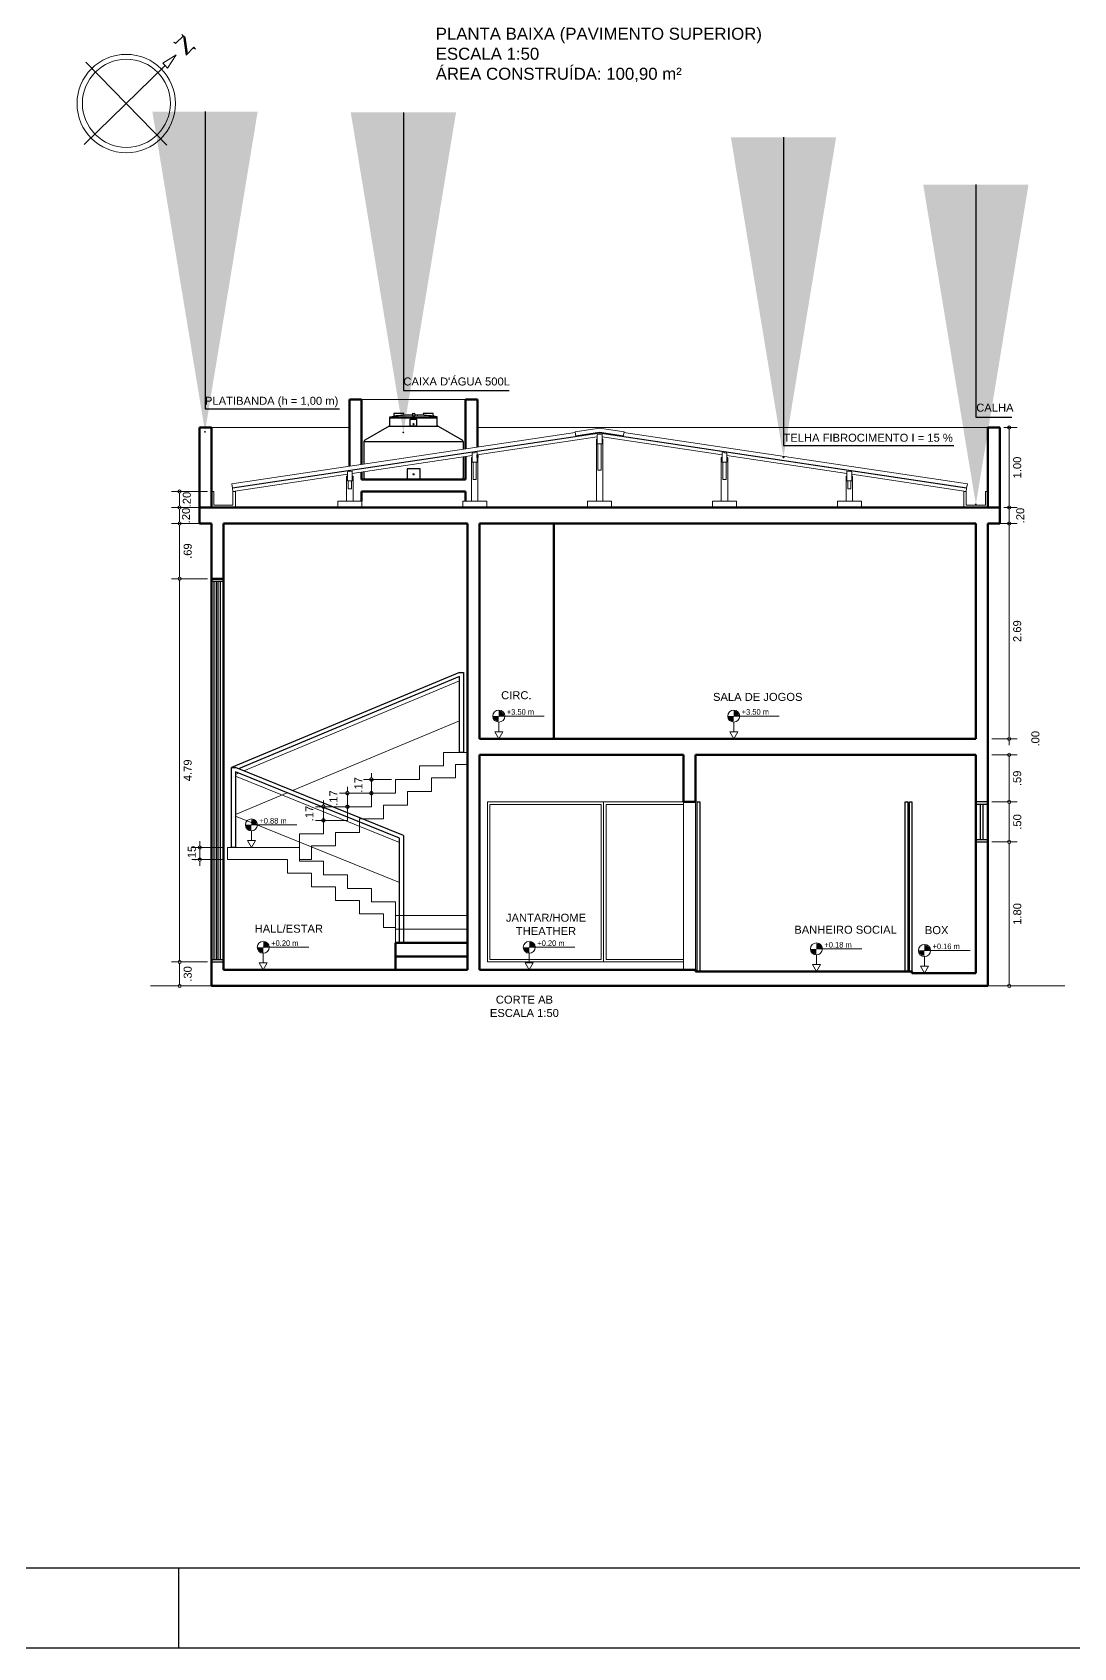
# Model space of a CAD drawing. Header units: millimetres. Extents: x 13 to 97.1, y 11.9 to 71.3.
# Drawn here: x 32.14 to 45.15, y 11.86 to 32.06 of the extents above; entities that cross this region are included whole.
import ezdxf
from ezdxf import colors
from ezdxf.entities.mleader import LeaderData, LeaderLine
from ezdxf.math import Vec2, Vec3

# ---------------------------------------------------------------- set-up
doc = ezdxf.new("R2010")
doc.units = ezdxf.units.MM
doc.linetypes.add('TRACEJADA', pattern=[19.05, 12.7, -6.35])
for name, color, linetype, lineweight in [('COTAS', 7, 'Continuous', 13), ('GUARDA-CORPO', 30, 'Continuous', 25), ('JANELA', 2, 'Continuous', 25), ('PAREDE CORTADA', 6, 'Continuous', 60), ('PORTAS', 1, 'Continuous', 25), ('PROJEÇÃO', 7, 'TRACEJADA', 15), ('TELHAS', 5, 'Continuous', 20), ('TEXTO AMBIENTE', 7, 'Continuous', 30), ('TEXTO TÍTULO', 7, 'Continuous', 40), ('TRAÇO FINO', 7, 'Continuous', 13)]:
    doc.layers.add(name, color=color, linetype=linetype, lineweight=lineweight)
doc.layers.add('MOBILIAS', color=7, linetype='Continuous')
doc.styles.get("Standard").update_dxf_attribs({"font": 'arial.ttf'})
doc.styles.add('STYLUS', font='stylu.ttf')
doc.dimstyles.new('Cota Projetos Arquitetônicos', dxfattribs={"dimtxt": 0.1, "dimasz": 0.04, "dimexe": 0.1, "dimexo": 0.05, "dimgap": 0.05, "dimtad": 4, "dimzin": 4, "dimdsep": 46, "dimtxsty": 'Standard', "dimblk": 'DOTBLANK', "dimcen": 0.09, "dimclrd": 7, "dimclre": 7, "dimclrt": 7, "dimadec": 0, "dimazin": 0, "dimtfac": 1, "dimtmove": 2, "dimatfit": 3, "dimfxl": 1, "dimtolj": 1, "dimtzin": 0, "dimlwd": 13, "dimlwe": 13, "dimarcsym": 0})

# ---------------------------------------------------------------- blocks, each defined once
blk = doc.blocks.new('_DotBlank')
at = {"color": 0, "linetype": 'ByBlock', "lineweight": -2}
blk.add_line((-0.5, 0), (-1, 0), dxfattribs=at)
blk.add_circle((0, 0), 0.5, dxfattribs=at)
blk = doc.blocks.new('*D183')
at = {"layer": 'Defpoints', "color": 0, "transparency": 16777216}
for p in [(35.776, 22.376), (36.076, 22.376), (36.076, 22.206)]:
    blk.add_point(p, dxfattribs=at)
at = {"layer": 'PROJEÇÃO', "color": 7, "linetype": 'Continuous', "lineweight": 13, "transparency": 16777216}
for p, q in [((35.776, 22.416), (35.776, 22.456)), ((36.026, 22.376), (35.676, 22.376)), ((35.776, 22.206), (35.776, 22.376)), ((36.026, 22.206), (35.676, 22.206)), ((35.776, 22.166), (35.776, 22.126))]:
    blk.add_line(p, q, dxfattribs=at)
at = {"layer": 'PROJEÇÃO', "color": 7, "lineweight": 13, "transparency": 16777216, "xscale": 0.04, "yscale": 0.04, "zscale": 0.04}
for p, rotation in [((35.776, 22.376), 270), ((35.776, 22.206), 90)]:
    blk.add_blockref('_DotBlank', p, dxfattribs=dict(at, rotation=rotation))
at = {"layer": 'PROJEÇÃO', "color": 7, "transparency": 16777216, "insert": (35.601, 22.291), "char_height": 0.1, "attachment_point": 5, "rotation": 90}
blk.add_mtext('\\A1;.17', dxfattribs=at)
blk = doc.blocks.new('*D184')
at = {"layer": 'Defpoints', "color": 0, "transparency": 16777216}
for p in [(36.076, 22.546), (36.376, 22.546), (36.376, 22.376)]:
    blk.add_point(p, dxfattribs=at)
at = {"layer": 'PROJEÇÃO', "color": 7, "linetype": 'Continuous', "lineweight": 13, "transparency": 16777216}
for p, q in [((36.076, 22.586), (36.076, 22.626)), ((36.326, 22.546), (35.976, 22.546)), ((36.076, 22.376), (36.076, 22.546)), ((36.326, 22.376), (35.976, 22.376)), ((36.076, 22.336), (36.076, 22.296))]:
    blk.add_line(p, q, dxfattribs=at)
at = {"layer": 'PROJEÇÃO', "color": 7, "lineweight": 13, "transparency": 16777216, "xscale": 0.04, "yscale": 0.04, "zscale": 0.04}
for p, rotation in [((36.076, 22.546), 270), ((36.076, 22.376), 90)]:
    blk.add_blockref('_DotBlank', p, dxfattribs=dict(at, rotation=rotation))
at = {"layer": 'PROJEÇÃO', "color": 7, "transparency": 16777216, "insert": (35.901, 22.484), "char_height": 0.1, "attachment_point": 5, "rotation": 90}
blk.add_mtext('\\A1;.17', dxfattribs=at)
blk = doc.blocks.new('*D185')
at = {"layer": 'Defpoints', "color": 0, "transparency": 16777216}
for p in [(36.376, 22.716), (36.676, 22.716), (36.676, 22.546)]:
    blk.add_point(p, dxfattribs=at)
at = {"layer": 'PROJEÇÃO', "color": 7, "linetype": 'Continuous', "lineweight": 13, "transparency": 16777216}
for p, q in [((36.626, 22.716), (36.276, 22.716)), ((36.376, 22.756), (36.376, 22.796)), ((36.376, 22.546), (36.376, 22.716)), ((36.626, 22.546), (36.276, 22.546)), ((36.376, 22.506), (36.376, 22.466))]:
    blk.add_line(p, q, dxfattribs=at)
at = {"layer": 'PROJEÇÃO', "color": 7, "lineweight": 13, "transparency": 16777216, "xscale": 0.04, "yscale": 0.04, "zscale": 0.04}
for p, rotation in [((36.376, 22.716), 270), ((36.376, 22.546), 90)]:
    blk.add_blockref('_DotBlank', p, dxfattribs=dict(at, rotation=rotation))
at = {"layer": 'PROJEÇÃO', "color": 7, "transparency": 16777216, "insert": (36.213, 22.649), "char_height": 0.1, "attachment_point": 5, "rotation": 90}
blk.add_mtext('\\A1;.17', dxfattribs=at)
blk = doc.blocks.new('*D186')
at = {"layer": 'Defpoints', "color": 0, "transparency": 16777216}
for p in [(34.576, 21.866), (34.232, 21.716), (34.576, 21.716)]:
    blk.add_point(p, dxfattribs=at)
at = {"layer": 'PAREDE CORTADA', "color": 7, "linetype": 'Continuous', "lineweight": 13, "transparency": 16777216}
for p, q in [((34.526, 21.866), (34.132, 21.866)), ((34.232, 21.906), (34.232, 21.946)), ((34.232, 21.866), (34.232, 21.716)), ((34.526, 21.716), (34.132, 21.716)), ((34.232, 21.676), (34.232, 21.636))]:
    blk.add_line(p, q, dxfattribs=at)
at = {"layer": 'PAREDE CORTADA', "color": 7, "lineweight": 13, "transparency": 16777216, "xscale": 0.04, "yscale": 0.04, "zscale": 0.04}
for p, rotation in [((34.232, 21.866), 270), ((34.232, 21.716), 90)]:
    blk.add_blockref('_DotBlank', p, dxfattribs=dict(at, rotation=rotation))
at = {"layer": 'PAREDE CORTADA', "color": 7, "transparency": 16777216, "insert": (34.132, 21.791), "char_height": 0.1, "attachment_point": 5, "rotation": 90}
blk.add_mtext('\\A1;.15', dxfattribs=at)
blk = doc.blocks.new('*D187')
at = {"layer": 'Defpoints', "color": 0, "transparency": 16777216}
for p in [(44.226, 26.116), (44.226, 25.916), (44.342, 25.916)]:
    blk.add_point(p, dxfattribs=at)
at = {"layer": 'PAREDE CORTADA', "color": 7, "linetype": 'Continuous', "lineweight": 13, "transparency": 16777216}
for p, q in [((44.276, 26.116), (44.442, 26.116)), ((44.342, 26.076), (44.342, 25.956)), ((44.276, 25.916), (44.442, 25.916))]:
    blk.add_line(p, q, dxfattribs=at)
at = {"layer": 'PAREDE CORTADA', "color": 7, "lineweight": 13, "transparency": 16777216, "xscale": 0.04, "yscale": 0.04, "zscale": 0.04}
for p, rotation in [((44.342, 26.116), 90), ((44.342, 25.916), 270)]:
    blk.add_blockref('_DotBlank', p, dxfattribs=dict(at, rotation=rotation))
at = {"layer": 'PAREDE CORTADA', "color": 7, "transparency": 16777216, "insert": (44.481, 26.016), "char_height": 0.1, "attachment_point": 5, "rotation": 90}
blk.add_mtext('\\A1;.20', dxfattribs=at)
blk = doc.blocks.new('*D188')
at = {"layer": 'Defpoints', "color": 0, "transparency": 16777216}
for p in [(44.226, 27.116), (44.226, 26.116), (44.342, 26.116)]:
    blk.add_point(p, dxfattribs=at)
at = {"layer": 'PAREDE CORTADA', "color": 7, "linetype": 'Continuous', "lineweight": 13, "transparency": 16777216}
for p, q in [((44.276, 27.116), (44.442, 27.116)), ((44.342, 27.076), (44.342, 26.156)), ((44.276, 26.116), (44.442, 26.116))]:
    blk.add_line(p, q, dxfattribs=at)
at = {"layer": 'PAREDE CORTADA', "color": 7, "lineweight": 13, "transparency": 16777216, "xscale": 0.04, "yscale": 0.04, "zscale": 0.04}
for p, rotation in [((44.342, 27.116), 90), ((44.342, 26.116), 270)]:
    blk.add_blockref('_DotBlank', p, dxfattribs=dict(at, rotation=rotation))
at = {"layer": 'PAREDE CORTADA', "color": 7, "transparency": 16777216, "insert": (44.443, 26.616), "char_height": 0.1, "attachment_point": 5, "rotation": 90}
blk.add_mtext('\\A1;1.00', dxfattribs=at)
blk = doc.blocks.new('*D189')
at = {"layer": 'Defpoints', "color": 0, "transparency": 16777216}
for p in [(44.076, 21.936), (44.076, 20.136), (44.343, 20.136)]:
    blk.add_point(p, dxfattribs=at)
at = {"layer": 'PAREDE CORTADA', "color": 7, "linetype": 'Continuous', "lineweight": 13, "transparency": 16777216}
for p, q in [((44.126, 21.936), (44.443, 21.936)), ((44.343, 21.896), (44.343, 20.176)), ((44.126, 20.136), (44.443, 20.136))]:
    blk.add_line(p, q, dxfattribs=at)
at = {"layer": 'PAREDE CORTADA', "color": 7, "lineweight": 13, "transparency": 16777216, "xscale": 0.04, "yscale": 0.04, "zscale": 0.04}
for p, rotation in [((44.343, 21.936), 90), ((44.343, 20.136), 270)]:
    blk.add_blockref('_DotBlank', p, dxfattribs=dict(at, rotation=rotation))
at = {"layer": 'PAREDE CORTADA', "color": 7, "transparency": 16777216, "insert": (44.444, 21.036), "char_height": 0.1, "attachment_point": 5, "rotation": 90}
blk.add_mtext('\\A1;1.80', dxfattribs=at)
blk = doc.blocks.new('*D190')
at = {"layer": 'Defpoints', "color": 0, "transparency": 16777216}
for p in [(44.076, 22.436), (44.343, 22.436), (44.076, 21.936)]:
    blk.add_point(p, dxfattribs=at)
at = {"layer": 'PAREDE CORTADA', "color": 7, "linetype": 'Continuous', "lineweight": 13, "transparency": 16777216}
for p, q in [((44.126, 22.436), (44.443, 22.436)), ((44.343, 21.976), (44.343, 22.396)), ((44.126, 21.936), (44.443, 21.936))]:
    blk.add_line(p, q, dxfattribs=at)
at = {"layer": 'PAREDE CORTADA', "color": 7, "lineweight": 13, "transparency": 16777216, "xscale": 0.04, "yscale": 0.04, "zscale": 0.04}
for p, rotation in [((44.343, 22.436), 90), ((44.343, 21.936), 270)]:
    blk.add_blockref('_DotBlank', p, dxfattribs=dict(at, rotation=rotation))
at = {"layer": 'PAREDE CORTADA', "color": 7, "transparency": 16777216, "insert": (44.444, 22.186), "char_height": 0.1, "attachment_point": 5, "rotation": 90}
blk.add_mtext('\\A1;.50', dxfattribs=at)
blk = doc.blocks.new('*D191')
at = {"layer": 'Defpoints', "color": 0, "transparency": 16777216}
for p in [(44.076, 25.916), (44.076, 23.226), (44.342, 23.226)]:
    blk.add_point(p, dxfattribs=at)
at = {"layer": 'PAREDE CORTADA', "color": 7, "linetype": 'Continuous', "lineweight": 13, "transparency": 16777216}
for p, q in [((44.126, 25.916), (44.442, 25.916)), ((44.342, 25.876), (44.342, 23.266)), ((44.126, 23.226), (44.442, 23.226))]:
    blk.add_line(p, q, dxfattribs=at)
at = {"layer": 'PAREDE CORTADA', "color": 7, "lineweight": 13, "transparency": 16777216, "xscale": 0.04, "yscale": 0.04, "zscale": 0.04}
for p, rotation in [((44.342, 25.916), 90), ((44.342, 23.226), 270)]:
    blk.add_blockref('_DotBlank', p, dxfattribs=dict(at, rotation=rotation))
at = {"layer": 'PAREDE CORTADA', "color": 7, "transparency": 16777216, "insert": (44.443, 24.571), "char_height": 0.1, "attachment_point": 5, "rotation": 90}
blk.add_mtext('\\A1;2.69', dxfattribs=at)
blk = doc.blocks.new('*D192')
at = {"layer": 'Defpoints', "color": 0, "transparency": 16777216}
for p in [(44.076, 23.226), (44.076, 23.226), (44.342, 23.226)]:
    blk.add_point(p, dxfattribs=at)
at = {"layer": 'PAREDE CORTADA', "color": 7, "linetype": 'Continuous', "lineweight": 13, "transparency": 16777216}
for p, q in [((44.126, 23.226), (44.442, 23.226)), ((44.126, 23.226), (44.442, 23.226)), ((44.342, 23.266), (44.342, 23.306)), ((44.342, 23.186), (44.342, 23.146))]:
    blk.add_line(p, q, dxfattribs=at)
at = {"layer": 'PAREDE CORTADA', "color": 7, "lineweight": 13, "transparency": 16777216, "xscale": 0.04, "yscale": 0.04, "zscale": 0.04}
for rotation in [270, 90]:
    blk.add_blockref('_DotBlank', (44.342, 23.226), dxfattribs=dict(at, rotation=rotation))
at = {"layer": 'PAREDE CORTADA', "color": 7, "transparency": 16777216, "insert": (44.67, 23.226), "char_height": 0.1, "attachment_point": 5, "rotation": 90}
blk.add_mtext('\\A1;.00', dxfattribs=at)
blk = doc.blocks.new('*D193')
at = {"layer": 'Defpoints', "color": 0, "transparency": 16777216}
for p in [(44.076, 23.026), (44.076, 22.436), (44.342, 22.436)]:
    blk.add_point(p, dxfattribs=at)
at = {"layer": 'PAREDE CORTADA', "color": 7, "linetype": 'Continuous', "lineweight": 13, "transparency": 16777216}
for p, q in [((44.126, 23.026), (44.442, 23.026)), ((44.342, 22.986), (44.342, 22.476)), ((44.126, 22.436), (44.442, 22.436))]:
    blk.add_line(p, q, dxfattribs=at)
at = {"layer": 'PAREDE CORTADA', "color": 7, "lineweight": 13, "transparency": 16777216, "xscale": 0.04, "yscale": 0.04, "zscale": 0.04}
for p, rotation in [((44.342, 23.026), 90), ((44.342, 22.436), 270)]:
    blk.add_blockref('_DotBlank', p, dxfattribs=dict(at, rotation=rotation))
at = {"layer": 'PAREDE CORTADA', "color": 7, "transparency": 16777216, "insert": (44.443, 22.731), "char_height": 0.1, "attachment_point": 5, "rotation": 90}
blk.add_mtext('\\A1;.59', dxfattribs=at)
blk = doc.blocks.new('*D194')
at = {"layer": 'COTAS', "color": 7, "linetype": 'Continuous', "lineweight": 13, "transparency": 16777216}
for p, q in [((34.326, 26.316), (33.879, 26.316)), ((33.979, 26.276), (33.979, 26.156)), ((34.326, 26.116), (33.879, 26.116))]:
    blk.add_line(p, q, dxfattribs=at)
at = {"layer": 'Defpoints', "color": 0, "transparency": 16777216}
for p in [(34.376, 26.316), (33.979, 26.116), (34.376, 26.116)]:
    blk.add_point(p, dxfattribs=at)
at = {"layer": 'COTAS', "color": 7, "lineweight": 13, "transparency": 16777216, "xscale": 0.04, "yscale": 0.04, "zscale": 0.04}
for p, rotation in [((33.979, 26.316), 90), ((33.979, 26.116), 270)]:
    blk.add_blockref('_DotBlank', p, dxfattribs=dict(at, rotation=rotation))
at = {"layer": 'COTAS', "color": 7, "transparency": 16777216, "insert": (34.07, 26.216), "char_height": 0.1, "attachment_point": 5, "rotation": 90}
blk.add_mtext('\\A1;.20', dxfattribs=at)
blk = doc.blocks.new('*D195')
at = {"layer": 'COTAS', "color": 7, "linetype": 'Continuous', "lineweight": 13, "transparency": 16777216}
for p, q in [((34.176, 26.116), (33.88, 26.116)), ((33.98, 25.956), (33.98, 26.076)), ((34.176, 25.916), (33.88, 25.916))]:
    blk.add_line(p, q, dxfattribs=at)
at = {"layer": 'Defpoints', "color": 0, "transparency": 16777216}
for p in [(33.98, 26.116), (34.226, 26.116), (34.226, 25.916)]:
    blk.add_point(p, dxfattribs=at)
at = {"layer": 'COTAS', "color": 7, "lineweight": 13, "transparency": 16777216, "xscale": 0.04, "yscale": 0.04, "zscale": 0.04}
for p, rotation in [((33.98, 26.116), 90), ((33.98, 25.916), 270)]:
    blk.add_blockref('_DotBlank', p, dxfattribs=dict(at, rotation=rotation))
at = {"layer": 'COTAS', "color": 7, "transparency": 16777216, "insert": (34.06, 26.016), "char_height": 0.1, "attachment_point": 5, "rotation": 90}
blk.add_mtext('\\A1;.20', dxfattribs=at)
blk = doc.blocks.new('*D196')
at = {"layer": 'COTAS', "color": 7, "linetype": 'Continuous', "lineweight": 13, "transparency": 16777216}
for p, q in [((34.326, 25.916), (33.88, 25.916)), ((33.98, 25.876), (33.98, 25.266)), ((34.326, 25.226), (33.88, 25.226))]:
    blk.add_line(p, q, dxfattribs=at)
at = {"layer": 'Defpoints', "color": 0, "transparency": 16777216}
for p in [(34.376, 25.916), (33.98, 25.226), (34.376, 25.226)]:
    blk.add_point(p, dxfattribs=at)
at = {"layer": 'COTAS', "color": 7, "lineweight": 13, "transparency": 16777216, "xscale": 0.04, "yscale": 0.04, "zscale": 0.04}
for p, rotation in [((33.98, 25.916), 90), ((33.98, 25.226), 270)]:
    blk.add_blockref('_DotBlank', p, dxfattribs=dict(at, rotation=rotation))
at = {"layer": 'COTAS', "color": 7, "transparency": 16777216, "insert": (34.081, 25.571), "char_height": 0.1, "attachment_point": 5, "rotation": 90}
blk.add_mtext('\\A1;.69', dxfattribs=at)
blk = doc.blocks.new('*D197')
at = {"layer": 'COTAS', "color": 7, "linetype": 'Continuous', "lineweight": 13, "transparency": 16777216}
for p, q in [((34.326, 25.226), (33.88, 25.226)), ((33.98, 25.186), (33.98, 20.476)), ((34.326, 20.436), (33.88, 20.436))]:
    blk.add_line(p, q, dxfattribs=at)
at = {"layer": 'Defpoints', "color": 0, "transparency": 16777216}
for p in [(34.376, 25.226), (33.98, 20.436), (34.376, 20.436)]:
    blk.add_point(p, dxfattribs=at)
at = {"layer": 'COTAS', "color": 7, "lineweight": 13, "transparency": 16777216, "xscale": 0.04, "yscale": 0.04, "zscale": 0.04}
for p, rotation in [((33.98, 25.226), 90), ((33.98, 20.436), 270)]:
    blk.add_blockref('_DotBlank', p, dxfattribs=dict(at, rotation=rotation))
at = {"layer": 'COTAS', "color": 7, "transparency": 16777216, "insert": (34.081, 22.831), "char_height": 0.1, "attachment_point": 5, "rotation": 90}
blk.add_mtext('\\A1;4.79', dxfattribs=at)
blk = doc.blocks.new('*D198')
at = {"layer": 'COTAS', "color": 7, "linetype": 'Continuous', "lineweight": 13, "transparency": 16777216}
for p, q in [((34.326, 20.436), (33.88, 20.436)), ((33.98, 20.396), (33.98, 20.176)), ((34.326, 20.136), (33.88, 20.136))]:
    blk.add_line(p, q, dxfattribs=at)
at = {"layer": 'Defpoints', "color": 0, "transparency": 16777216}
for p in [(34.376, 20.436), (33.98, 20.136), (34.376, 20.136)]:
    blk.add_point(p, dxfattribs=at)
at = {"layer": 'COTAS', "color": 7, "lineweight": 13, "transparency": 16777216, "xscale": 0.04, "yscale": 0.04, "zscale": 0.04}
for p, rotation in [((33.98, 20.436), 90), ((33.98, 20.136), 270)]:
    blk.add_blockref('_DotBlank', p, dxfattribs=dict(at, rotation=rotation))
at = {"layer": 'COTAS', "color": 7, "transparency": 16777216, "insert": (34.081, 20.286), "char_height": 0.1, "attachment_point": 5, "rotation": 90}
blk.add_mtext('\\A1;.30', dxfattribs=at)

msp = doc.modelspace()

# ---------------------------------------------------------------- hatches: boundary and pattern name
at = {"layer": 'TRAÇO FINO'}
h = msp.add_hatch(color=256, dxfattribs=at)
h.paths.add_polyline_path([(37.966, 23.577), (37.966, 23.51), (38.033, 23.51, 0.414214)])
h.paths.add_polyline_path([(37.966, 23.51), (37.898, 23.51, 0.414214), (37.966, 23.442)])
h = msp.add_hatch(color=256, dxfattribs=at)
h.paths.add_polyline_path([(40.9, 23.577), (40.9, 23.51), (40.967, 23.51, 0.414214)])
h.paths.add_polyline_path([(40.9, 23.51), (40.832, 23.51, 0.414214), (40.9, 23.442)])
h = msp.add_hatch(color=256, dxfattribs=at)
h.paths.add_polyline_path([(34.875, 22.217), (34.875, 22.15), (34.942, 22.15, 0.414214)])
h.paths.add_polyline_path([(34.875, 22.15), (34.807, 22.15, 0.414214), (34.875, 22.082)])
h = msp.add_hatch(color=256, dxfattribs=at)
h.paths.add_polyline_path([(35.024, 20.687), (35.024, 20.62), (35.091, 20.62, 0.414214)])
h.paths.add_polyline_path([(35.024, 20.62), (34.956, 20.62, 0.414214), (35.024, 20.552)])
h = msp.add_hatch(color=256, dxfattribs=at)
h.paths.add_polyline_path([(38.347, 20.687), (38.347, 20.62), (38.415, 20.62, 0.414214)])
h.paths.add_polyline_path([(38.347, 20.62), (38.28, 20.62, 0.414214), (38.347, 20.552)])
h = msp.add_hatch(color=256, dxfattribs=at)
h.paths.add_polyline_path([(41.933, 20.667), (41.933, 20.6), (42.001, 20.6, 0.414214)])
h.paths.add_polyline_path([(41.933, 20.6), (41.866, 20.6, 0.414214), (41.933, 20.532)])
h = msp.add_hatch(color=256, dxfattribs=at)
h.paths.add_polyline_path([(43.284, 20.647), (43.284, 20.58), (43.352, 20.58, 0.414214)])
h.paths.add_polyline_path([(43.284, 20.58), (43.217, 20.58, 0.414214), (43.284, 20.512)])

# ---------------------------------------------------------------- linework, layer by layer
for p, q in [((15.47, 12.865), (96.07, 12.865)), ((33.97, 11.865), (33.97, 12.865)), ((12.97, 11.865), (97.07, 11.865))]:
    msp.add_line(p, q)
at = {"layer": 'GUARDA-CORPO'}
for p, q in [((37.476, 24.056), (34.626, 22.866)), ((37.476, 24.002), (34.716, 22.85)), ((36.776, 22.016), (34.676, 22.866)), ((36.726, 21.983), (34.676, 22.812))]:
    msp.add_line(p, q, dxfattribs=at)
for points in [[(37.476, 24.056), (37.526, 24.056), (37.526, 23.056), (37.476, 23.056), (37.476, 24.002)], [(34.676, 22.812), (34.676, 21.866), (34.626, 21.866), (34.626, 22.866), (34.676, 22.866)], [(36.776, 22.016), (36.776, 20.676), (36.726, 20.676), (36.726, 21.983)]]:
    msp.add_lwpolyline(points, dxfattribs=at)
at = {"layer": 'JANELA'}
for p, q in [((34.376, 25.226), (34.526, 25.226)), ((34.376, 25.196), (34.526, 25.196)), ((34.411, 20.466), (34.411, 25.196)), ((34.441, 20.466), (34.441, 25.196)), ((34.461, 20.466), (34.461, 25.196)), ((34.491, 20.466), (34.491, 25.196)), ((44.076, 22.436), (43.926, 22.436)), ((44.076, 22.406), (43.926, 22.406)), ((43.986, 21.966), (43.986, 22.406)), ((44.016, 21.966), (44.016, 22.406)), ((43.926, 21.966), (44.076, 21.966)), ((43.926, 21.936), (44.076, 21.936)), ((34.376, 20.466), (34.526, 20.466)), ((34.376, 20.436), (34.526, 20.436))]:
    msp.add_line(p, q, dxfattribs=at)
at = {"layer": 'MOBILIAS'}
for p, q in [((36.656, 27.29), (36.654, 27.257)), ((36.778, 27.293), (36.659, 27.293)), ((36.783, 27.268), (36.781, 27.29)), ((36.889, 27.288), (36.889, 27.263)), ((36.889, 27.263), (36.916, 27.263)), ((36.894, 27.293), (36.91, 27.293)), ((36.916, 27.288), (36.916, 27.263)), ((37.023, 27.29), (37.022, 27.268)), ((37.145, 27.293), (37.026, 27.293)), ((37.15, 27.257), (37.148, 27.29)), ((36.596, 27.131), (37.209, 27.131)), ((36.606, 27.131), (36.606, 27.239)), ((36.606, 27.239), (37.199, 27.239)), ((36.606, 27.239), (37.199, 27.239)), ((36.609, 27.249), (37.196, 27.249)), ((37.196, 27.249), (37.15, 27.257)), ((37.199, 27.239), (37.199, 27.245)), ((37.199, 27.131), (37.199, 27.239)), ((36.282, 26.942), (37.522, 26.942))]:
    msp.add_line(p, q, dxfattribs=at)
at = {"layer": 'MOBILIAS', "lineweight": 30}
for p, q in [((36.596, 27.131), (36.292, 26.957)), ((36.859, 27.222), (36.945, 27.222)), ((36.859, 27.136), (36.859, 27.222)), ((36.859, 27.136), (36.945, 27.136)), ((36.945, 27.136), (36.945, 27.222)), ((37.209, 27.131), (37.512, 26.957)), ((36.282, 26.942), (36.282, 26.659)), ((37.522, 26.942), (37.522, 26.845)), ((37.522, 26.748), (37.522, 26.493)), ((36.282, 26.562), (36.282, 26.493)), ((36.309, 26.466), (37.495, 26.466))]:
    msp.add_line(p, q, dxfattribs=at)
at = {"layer": 'MOBILIAS'}
for points in [[(37.199, 27.245), (36.606, 27.245, -0.358861), (36.609, 27.249), (36.654, 27.257)], [(36.606, 27.245), (36.606, 27.239, 0.336286), (36.606, 27.239)]]:
    msp.add_lwpolyline(points, format="xyb", dxfattribs=at)
at = {"layer": 'MOBILIAS', "linetype": 'Continuous', "lineweight": 30, "ltscale": 0.5}
msp.add_lwpolyline([(36.983, 26.466), (36.983, 26.596, 0.414214), (36.978, 26.601), (36.827, 26.601, 0.414214), (36.821, 26.596), (36.821, 26.466)], format="xyb", dxfattribs=at)
at = {"layer": 'MOBILIAS', "linetype": 'Continuous', "lineweight": 0}
for centre in [(36.902, 27.158), (36.902, 26.531)]:
    msp.add_circle(centre, 0.00809, dxfattribs=at)
at = {"layer": 'MOBILIAS'}
for centre, radius, start, end in [((36.902, 25.139), 2.133, 90.3576, 96.6656), ((36.659, 27.29), 0.00323, 90, 177), ((36.778, 27.29), 0.00323, 3, 90), ((36.894, 27.288), 0.00539, 90, 180), ((36.91, 27.288), 0.00539, 0, 90), ((36.902, 25.139), 2.133, 83.3256, 89.6336), ((37.026, 27.29), 0.00323, 90, 177), ((37.145, 27.29), 0.00323, 3, 90), ((37.195, 27.245), 0.00377, 0, 78.9643)]:
    msp.add_arc(centre, radius, start, end, dxfattribs=at)
at = {"layer": 'MOBILIAS', "lineweight": 30}
for centre, radius, start, end in [((36.59, 27.146), 0.0162, 292.9159, 0), ((37.215, 27.146), 0.0162, 180, 247.0841), ((36.298, 26.942), 0.0162, 112.9159, 180), ((37.506, 26.942), 0.0162, 0, 67.0841), ((37.506, 26.942), 0.0162, 0, 67.0841), ((36.309, 26.493), 0.027, 180, 270), ((37.495, 26.493), 0.027, 270, 0)]:
    msp.add_arc(centre, radius, start, end, dxfattribs=at)
at = {"layer": 'MOBILIAS'}
msp.add_point((36.951, 27.271), dxfattribs=at)
at = {"layer": 'PAREDE CORTADA'}
for p, q in [((36.252, 27.466), (36.102, 27.466)), ((36.102, 26.632), (36.102, 27.466)), ((36.252, 26.654), (36.252, 27.466)), ((37.552, 26.849), (37.552, 27.466)), ((37.702, 27.466), (37.552, 27.466)), ((37.702, 26.872), (37.702, 27.466)), ((34.226, 27.116), (34.226, 26.116)), ((34.376, 27.116), (34.226, 27.116)), ((34.376, 26.116), (34.376, 27.116)), ((44.076, 27.116), (44.076, 26.116)), ((44.226, 27.116), (44.076, 27.116)), ((44.226, 26.116), (44.226, 27.116)), ((37.552, 26.466), (37.552, 26.752)), ((37.702, 26.74), (37.702, 26.775)), ((36.252, 26.466), (36.252, 26.557)), ((37.552, 26.466), (36.252, 26.466)), ((37.552, 26.316), (36.252, 26.316)), ((36.252, 26.196), (36.252, 26.316)), ((37.552, 26.196), (37.552, 26.316)), ((34.226, 25.916), (34.226, 26.116)), ((34.226, 26.116), (44.226, 26.116)), ((44.226, 25.916), (44.226, 26.116)), ((34.376, 25.916), (34.226, 25.916)), ((34.376, 20.436), (34.376, 25.916)), ((34.526, 20.336), (34.526, 25.916)), ((34.526, 25.916), (37.576, 25.916)), ((37.576, 23.226), (37.576, 25.916)), ((37.726, 23.226), (37.726, 25.916)), ((37.726, 25.916), (43.926, 25.916)), ((38.656, 23.226), (38.656, 25.916)), ((43.926, 23.226), (43.926, 25.916)), ((44.076, 23.226), (44.076, 25.916)), ((44.226, 25.916), (44.076, 25.916)), ((34.376, 25.226), (34.526, 25.226)), ((37.576, 23.226), (37.576, 20.336)), ((37.726, 23.226), (43.926, 23.226)), ((44.076, 20.336), (44.076, 23.226)), ((37.726, 20.336), (37.726, 23.026)), ((37.726, 23.026), (40.276, 23.026)), ((40.276, 23.026), (40.276, 22.436)), ((40.426, 23.026), (43.926, 23.026)), ((40.426, 23.026), (40.426, 22.436)), ((43.926, 20.296), (43.926, 23.026)), ((40.276, 22.436), (40.426, 22.436)), ((44.076, 20.136), (44.076, 21.936)), ((36.676, 20.506), (36.676, 20.676)), ((36.676, 20.676), (37.576, 20.676)), ((34.376, 20.136), (34.376, 20.436)), ((36.676, 20.336), (36.676, 20.506)), ((36.676, 20.506), (37.576, 20.506)), ((34.526, 20.336), (37.576, 20.336)), ((37.576, 20.336), (36.676, 20.336)), ((37.726, 20.336), (40.426, 20.336)), ((40.426, 20.336), (40.426, 20.316)), ((40.426, 20.316), (43.126, 20.316)), ((43.126, 20.296), (43.126, 20.316)), ((43.126, 20.296), (43.926, 20.296)), ((34.376, 20.136), (44.076, 20.136))]:
    msp.add_line(p, q, dxfattribs=at)
at = {"layer": 'PORTAS'}
for points in [[(40.476, 22.436), (40.476, 20.316), (40.446, 20.316), (40.446, 22.436)], [(43.075, 22.436), (43.075, 20.316), (43.045, 20.316), (43.045, 22.436)], [(43.126, 22.436), (43.126, 20.316), (43.096, 20.316), (43.096, 22.436)]]:
    msp.add_lwpolyline(points, close=True, dxfattribs=at)
at = {"layer": 'PROJEÇÃO'}
for p, q in [((36.076, 26.506), (36.066, 26.506)), ((36.066, 26.506), (36.066, 26.196)), ((36.086, 26.45), (36.086, 26.351)), ((36.126, 26.45), (36.126, 26.351)), ((36.146, 26.506), (36.136, 26.506)), ((36.146, 26.506), (36.146, 26.196)), ((36.086, 26.351), (36.126, 26.351)), ((35.956, 26.196), (36.256, 26.196)), ((35.956, 26.196), (35.956, 26.116)), ((35.956, 26.116), (36.256, 26.116)), ((36.256, 26.196), (36.256, 26.116)), ((34.576, 21.866), (34.576, 21.716)), ((35.476, 21.716), (35.626, 21.716)), ((35.626, 21.546), (35.326, 21.546)), ((36.676, 20.866), (36.526, 20.866))]:
    msp.add_line(p, q, dxfattribs=at)
msp.add_lwpolyline([(36.076, 26.45), (36.076, 26.561), (36.136, 26.57), (36.136, 26.45)], close=True, dxfattribs=at)
at = {"layer": 'TELHAS'}
for p, q in [((39.226, 27.106), (38.921, 27.061)), ((38.929, 27.005), (38.921, 27.061)), ((39.226, 27.056), (38.928, 27.011)), ((39.226, 27.106), (39.531, 27.061)), ((39.226, 27.056), (39.523, 27.011)), ((39.522, 27.005), (39.531, 27.061)), ((38.921, 27.055), (34.631, 26.411)), ((39.226, 27.05), (34.639, 26.362)), ((34.64, 26.356), (39.226, 27.044)), ((39.226, 27.05), (38.929, 27.005)), ((39.226, 27.05), (43.812, 26.362)), ((39.226, 27.05), (39.522, 27.005)), ((39.226, 27.044), (43.811, 26.356)), ((39.53, 27.055), (43.82, 26.411)), ((34.64, 26.356), (34.631, 26.411)), ((43.811, 26.356), (43.82, 26.411))]:
    msp.add_line(p, q, dxfattribs=at)
at = {"layer": 'TEXTO AMBIENTE'}
for p, q in [((34.297, 27.057), (34.29, 27.064)), ((34.304, 27.064), (34.29, 27.064)), ((34.297, 27.057), (34.304, 27.064)), ((36.775, 27.048), (36.768, 27.055)), ((36.782, 27.055), (36.768, 27.055)), ((36.775, 27.048), (36.782, 27.055)), ((41.523, 26.736), (41.516, 26.744)), ((41.53, 26.744), (41.516, 26.744)), ((41.523, 26.736), (41.53, 26.744)), ((43.926, 26.146), (43.918, 26.153)), ((43.933, 26.153), (43.918, 26.153)), ((43.926, 26.146), (43.933, 26.153))]:
    msp.add_line(p, q, dxfattribs=at)
at = {"layer": 'TRAÇO FINO'}
for p, q in [((33.929, 31.914), (33.908, 31.934)), ((33.908, 31.934), (33.938, 31.924)), ((34.028, 32.011), (33.929, 31.914)), ((34.009, 32.029), (34.049, 31.99)), ((34.009, 32.029), (34.018, 32.002)), ((34.028, 32.011), (34.061, 31.772)), ((34.038, 32.001), (34.069, 31.779)), ((34.049, 31.99), (34.078, 31.788)), ((33.769, 31.67), (33.938, 31.776)), ((33.828, 31.609), (33.938, 31.776)), ((34.158, 31.868), (34.061, 31.772)), ((34.148, 31.858), (34.178, 31.847)), ((34.158, 31.868), (34.178, 31.847)), ((33.798, 31.639), (32.789, 30.652)), ((32.808, 31.681), (33.821, 30.646)), ((33.798, 31.639), (33.769, 31.67)), ((33.798, 31.639), (33.828, 31.609)), ((36.252, 27.466), (37.552, 27.466)), ((34.376, 27.116), (36.102, 27.116)), ((37.702, 27.116), (44.076, 27.116)), ((39.226, 27.044), (34.64, 26.356)), ((39.196, 26.999), (37.696, 26.774)), ((39.196, 26.969), (39.186, 26.969)), ((39.186, 26.969), (39.186, 26.196)), ((39.206, 26.914), (39.206, 26.583)), ((39.226, 27.044), (43.811, 26.356)), ((39.246, 26.914), (39.246, 26.583)), ((39.256, 26.999), (40.756, 26.774)), ((39.266, 26.969), (39.256, 26.969)), ((39.266, 26.969), (39.266, 26.196)), ((37.636, 26.765), (36.136, 26.54)), ((37.626, 26.74), (37.636, 26.74)), ((37.626, 26.74), (37.626, 26.196)), ((37.646, 26.684), (37.646, 26.468)), ((37.686, 26.684), (37.686, 26.468)), ((37.696, 26.74), (37.706, 26.74)), ((37.706, 26.74), (37.706, 26.196)), ((40.756, 26.74), (40.746, 26.74)), ((40.746, 26.74), (40.746, 26.196)), ((40.766, 26.684), (40.766, 26.468)), ((40.806, 26.684), (40.806, 26.468)), ((40.816, 26.765), (42.316, 26.54)), ((40.826, 26.74), (40.816, 26.74)), ((40.826, 26.74), (40.826, 26.196)), ((36.076, 26.531), (34.646, 26.316)), ((37.686, 26.468), (37.646, 26.468)), ((39.206, 26.583), (39.246, 26.583)), ((40.766, 26.468), (40.806, 26.468)), ((42.316, 26.506), (42.306, 26.506)), ((42.306, 26.506), (42.306, 26.196)), ((42.326, 26.45), (42.326, 26.351)), ((42.366, 26.45), (42.366, 26.351)), ((42.376, 26.531), (43.806, 26.316)), ((42.386, 26.506), (42.376, 26.506)), ((42.386, 26.506), (42.386, 26.196)), ((34.646, 26.316), (34.64, 26.356)), ((42.326, 26.351), (42.366, 26.351)), ((43.806, 26.316), (43.811, 26.356)), ((36.102, 26.116), (36.252, 26.116)), ((37.816, 26.196), (37.516, 26.196)), ((37.516, 26.196), (37.516, 26.116)), ((37.816, 26.116), (37.516, 26.116)), ((37.702, 26.116), (37.552, 26.116)), ((37.816, 26.196), (37.816, 26.116)), ((39.076, 26.196), (39.376, 26.196)), ((39.076, 26.196), (39.076, 26.116)), ((39.076, 26.116), (39.376, 26.116)), ((39.376, 26.196), (39.376, 26.116)), ((40.636, 26.196), (40.936, 26.196)), ((40.636, 26.196), (40.636, 26.116)), ((40.636, 26.116), (40.936, 26.116)), ((40.936, 26.196), (40.936, 26.116)), ((42.196, 26.196), (42.496, 26.196)), ((42.196, 26.196), (42.196, 26.116)), ((42.196, 26.116), (42.496, 26.116)), ((42.496, 26.196), (42.496, 26.116)), ((34.376, 25.226), (34.376, 20.436)), ((34.526, 20.436), (34.526, 25.226)), ((37.476, 23.948), (34.782, 22.823)), ((37.476, 23.448), (35.39, 22.577)), ((37.967, 23.434), (37.967, 23.313)), ((40.901, 23.434), (40.901, 23.313)), ((37.576, 23.056), (37.576, 23.226)), ((37.967, 23.226), (37.917, 23.313)), ((37.917, 23.313), (37.967, 23.313)), ((37.967, 23.313), (38.017, 23.313)), ((38.017, 23.313), (37.967, 23.226)), ((40.901, 23.226), (40.851, 23.313)), ((40.851, 23.313), (40.901, 23.313)), ((40.901, 23.313), (40.951, 23.313)), ((40.951, 23.313), (40.901, 23.226)), ((37.276, 22.886), (37.276, 23.056)), ((37.276, 23.056), (37.576, 23.056)), ((36.976, 22.716), (36.976, 22.886)), ((36.976, 22.886), (37.276, 22.886)), ((37.426, 22.736), (37.426, 22.906)), ((37.426, 22.906), (37.576, 22.906)), ((34.716, 22.796), (34.676, 22.779)), ((36.726, 21.929), (34.676, 22.758)), ((36.676, 22.546), (36.676, 22.716)), ((36.676, 22.716), (36.976, 22.716)), ((37.126, 22.566), (37.126, 22.736)), ((37.126, 22.736), (37.426, 22.736)), ((35.324, 22.55), (34.676, 22.279)), ((36.376, 22.376), (36.376, 22.546)), ((36.376, 22.546), (36.676, 22.546)), ((36.826, 22.396), (36.826, 22.566)), ((36.826, 22.566), (37.126, 22.566)), ((37.826, 22.436), (37.826, 20.436)), ((37.826, 22.436), (40.276, 22.436)), ((39.276, 20.436), (39.276, 22.436)), ((40.276, 22.436), (40.276, 20.336)), ((40.426, 20.336), (40.426, 22.436)), ((43.926, 22.436), (43.926, 21.936)), ((44.076, 22.436), (44.076, 21.936)), ((36.726, 21.429), (34.676, 22.258)), ((36.076, 22.206), (36.076, 22.376)), ((36.076, 22.376), (36.376, 22.376)), ((36.226, 22.056), (36.226, 22.226)), ((36.226, 22.226), (36.526, 22.226)), ((36.526, 22.226), (36.526, 22.396)), ((36.526, 22.396), (36.826, 22.396)), ((37.856, 22.406), (37.856, 20.466)), ((37.856, 22.406), (39.246, 22.406)), ((39.246, 20.466), (39.246, 22.406)), ((39.306, 20.466), (39.306, 22.406)), ((39.306, 22.406), (40.276, 22.406)), ((34.876, 22.074), (34.876, 21.953)), ((35.476, 21.866), (35.476, 22.036)), ((35.476, 22.036), (35.776, 22.036)), ((35.776, 22.036), (35.776, 22.206)), ((35.776, 22.206), (36.076, 22.206)), ((35.926, 21.886), (35.926, 22.056)), ((35.926, 22.056), (36.226, 22.056)), ((35.176, 21.866), (34.576, 21.866)), ((34.876, 21.866), (34.826, 21.953)), ((34.826, 21.953), (34.876, 21.953)), ((34.876, 21.953), (34.926, 21.953)), ((34.926, 21.953), (34.876, 21.866)), ((35.476, 21.866), (35.176, 21.866)), ((35.476, 21.696), (35.476, 21.866)), ((35.626, 21.716), (35.626, 21.886)), ((35.626, 21.886), (35.926, 21.886)), ((35.176, 21.716), (34.576, 21.716)), ((35.326, 21.716), (35.176, 21.716)), ((35.326, 21.546), (35.326, 21.716)), ((35.776, 21.696), (35.476, 21.696)), ((35.776, 21.696), (35.776, 21.526)), ((35.626, 21.546), (35.626, 21.376)), ((36.076, 21.526), (35.776, 21.526)), ((36.076, 21.356), (36.076, 21.526)), ((35.926, 21.376), (35.626, 21.376)), ((35.926, 21.206), (35.926, 21.376)), ((36.226, 21.206), (35.926, 21.206)), ((36.376, 21.356), (36.076, 21.356)), ((36.226, 21.036), (36.226, 21.206)), ((36.376, 21.186), (36.376, 21.356)), ((36.526, 21.036), (36.226, 21.036)), ((36.676, 21.186), (36.376, 21.186)), ((36.526, 20.866), (36.526, 21.036)), ((36.676, 21.016), (36.676, 21.186)), ((36.676, 20.846), (36.676, 21.016)), ((36.676, 21.016), (37.576, 21.016)), ((36.676, 20.676), (36.676, 20.846)), ((36.676, 20.846), (37.576, 20.846)), ((35.024, 20.336), (34.974, 20.423)), ((34.974, 20.423), (35.024, 20.423)), ((35.024, 20.544), (35.024, 20.423)), ((35.024, 20.423), (35.074, 20.423)), ((35.074, 20.423), (35.024, 20.336)), ((40.276, 20.436), (37.826, 20.436)), ((39.246, 20.466), (37.856, 20.466)), ((38.348, 20.336), (38.298, 20.423)), ((38.298, 20.423), (38.348, 20.423)), ((38.348, 20.544), (38.348, 20.423)), ((38.348, 20.423), (38.398, 20.423)), ((38.398, 20.423), (38.348, 20.336)), ((40.276, 20.466), (39.306, 20.466)), ((41.934, 20.316), (41.884, 20.403)), ((41.884, 20.403), (41.934, 20.403)), ((41.934, 20.524), (41.934, 20.403)), ((41.934, 20.403), (41.984, 20.403)), ((41.984, 20.403), (41.934, 20.316)), ((43.285, 20.504), (43.285, 20.383)), ((43.285, 20.296), (43.235, 20.383)), ((43.235, 20.383), (43.285, 20.383)), ((43.285, 20.383), (43.335, 20.383)), ((43.335, 20.383), (43.285, 20.296)), ((45.036, 20.136), (33.618, 20.136))]:
    msp.add_line(p, q, dxfattribs=at)
at = {"layer": 'TRAÇO FINO', "ltscale": 0.06}
for p, q in [((37.967, 23.51), (38.535, 23.51)), ((40.901, 23.51), (41.469, 23.51)), ((34.876, 22.15), (35.444, 22.15)), ((35.024, 20.62), (35.593, 20.62)), ((38.348, 20.62), (38.917, 20.62)), ((41.934, 20.6), (42.503, 20.6)), ((43.285, 20.58), (43.853, 20.58))]:
    msp.add_line(p, q, dxfattribs=at)
at = {"layer": 'TRAÇO FINO'}
for points in [[(39.226, 27.034), (39.196, 27.029), (39.196, 26.914), (39.256, 26.914), (39.256, 27.029)], [(37.696, 26.804), (37.696, 26.684), (37.636, 26.684), (37.636, 26.795)], [(40.756, 26.804), (40.756, 26.684), (40.816, 26.684), (40.816, 26.795)], [(42.316, 26.57), (42.316, 26.45), (42.376, 26.45), (42.376, 26.561)], [(34.646, 26.316), (34.676, 26.316), (34.676, 26.116), (34.376, 26.116), (34.376, 26.316), (34.406, 26.316), (34.406, 26.146), (34.646, 26.146)], [(44.046, 26.316), (44.076, 26.316), (44.076, 26.116), (43.776, 26.116), (43.776, 26.316), (43.806, 26.316), (43.806, 26.146), (44.046, 26.146)]]:
    msp.add_lwpolyline(points, close=True, dxfattribs=at)
for centre, radius in [((33.313, 31.165), 0.615), ((33.315, 31.168), 0.55)]:
    msp.add_circle(centre, radius, dxfattribs=at)
at = {"layer": 'TRAÇO FINO', "ltscale": 0.06}
for centre in [(37.967, 23.509), (40.901, 23.509), (34.876, 22.149), (35.024, 20.619), (38.348, 20.619), (41.934, 20.599), (43.285, 20.579)]:
    msp.add_circle(centre, 0.0751, dxfattribs=at)

# ---------------------------------------------------------------- texts
at = {"layer": 'TEXTO AMBIENTE', "char_height": 0.1}
for s, width, heights, insert, attachment_point in [("\\pxql;CAIXA D'ÁGUA 500L", 1.67349, [0.146], (36.775, 27.64), 7), ('\\pxql;PLATIBANDA (h = 1,00 m)', 1.67349, [0.146], (34.297, 27.37), 7), ('\\pxql;CALHA', 0.73774, [0.119], (43.931, 27.313), 7), ('\\pxql;TELHA FIBROCIMENTO I = 15 %', 2.21622, [0.128], (41.523, 26.937), 7), ('\\pxqc;CIRC.', 0.53208, [0.173], (37.92, 23.82), 1), ('\\pxqc;SALA DE JOGOS', 1.15477, [0.16], (40.624, 23.799), 1), ('\\pxqc;JANTAR/HOME THEATHER', 1.33061, [0.318], (37.891, 21.039), 1), ('HALL/ESTAR', 1.27248, [0.146], (34.917, 20.902), 1), ('BANHEIRO SOCIAL', 1.29462, [0.146], (41.658, 20.889), 1), ('BOX', 0.37976, [0.176], (43.289, 20.884), 1), ('\\pxqc;CORTE AB\\PESCALA 1:50', 1.68537, [0.34], (37.444, 19.747), 7)]:
    msp.add_mtext_dynamic_manual_height_columns(s, width=width, gutter_width=12.5, heights=heights, dxfattribs=dict(at, insert=insert, attachment_point=attachment_point))
at = {"layer": 'TEXTO TÍTULO', "insert": (37.179, 32.113), "char_height": 0.15, "attachment_point": 1}
msp.add_mtext_dynamic_manual_height_columns('PLANTA BAIXA (PAVIMENTO SUPERIOR)\\PESCALA 1:50\\PÁREA CONSTRUÍDA: 100,90 m²', width=4.36166, gutter_width=12.5, heights=[0.871], dxfattribs=at)
at = {"layer": 'TRAÇO FINO', "style": 'STYLUS'}
for s, p in [('+3.50 m', (38.067, 23.526)), ('+3.50 m', (41.001, 23.526)), ('+0.88 m', (34.976, 22.166)), ('+0.20 m', (35.124, 20.636)), ('+0.20 m', (38.448, 20.636)), ('+0.18 m', (42.034, 20.616)), ('+0.16 m', (43.385, 20.596))]:
    msp.add_text(s, height=0.07, dxfattribs=at).set_placement(p)

# ---------------------------------------------------------------- dimensions: what is measured, and where the dimension line sits
at = {"layer": 'COTAS'}
for base, p1, p2, picture, middle in [((33.979, 26.116), (34.376, 26.316), (34.376, 26.116), '*D194', (34.07, 26.216)), ((33.98, 26.116), (34.226, 25.916), (34.226, 26.116), '*D195', (34.06, 26.016))]:
    dim = msp.add_linear_dim(base=base, p1=p1, p2=p2, angle=90, dimstyle='Cota Projetos Arquitetônicos', dxfattribs=at)
    dim.commit()
    dim.dimension.update_dxf_attribs({"geometry": picture, "text_midpoint": middle, "dimtype": 160})
for base, p1, p2, picture, middle in [((33.98, 25.226), (34.376, 25.916), (34.376, 25.226), '*D196', (34.081, 25.571)), ((33.98, 20.436), (34.376, 25.226), (34.376, 20.436), '*D197', (34.081, 22.831)), ((33.98, 20.136), (34.376, 20.436), (34.376, 20.136), '*D198', (34.081, 20.286))]:
    dim = msp.add_linear_dim(base=base, p1=p1, p2=p2, angle=90, dimstyle='Cota Projetos Arquitetônicos', dxfattribs=at)
    dim.commit()
    dim.dimension.update_dxf_attribs({"geometry": picture, "text_midpoint": middle})
at = {"layer": 'PAREDE CORTADA'}
for base, p1, p2, picture, middle in [((44.342, 26.116), (44.226, 27.116), (44.226, 26.116), '*D188', (44.443, 26.616)), ((44.342, 23.226), (44.076, 25.916), (44.076, 23.226), '*D191', (44.443, 24.571)), ((44.341515205, 23.226263469), (44.07555929, 23.226263469), (44.07555929, 23.226263469), '*D192', (44.669687101, 23.226263469)), ((44.342, 22.436), (44.076, 23.026), (44.076, 22.436), '*D193', (44.443, 22.731)), ((44.343, 22.436), (44.076, 21.936), (44.076, 22.436), '*D190', (44.444, 22.186)), ((44.343, 20.136), (44.076, 21.936), (44.076, 20.136), '*D189', (44.444, 21.036))]:
    dim = msp.add_linear_dim(base=base, p1=p1, p2=p2, angle=90, dimstyle='Cota Projetos Arquitetônicos', dxfattribs=at)
    dim.commit()
    dim.dimension.update_dxf_attribs({"geometry": picture, "text_midpoint": middle})
for base, p1, p2, picture, middle in [((44.342, 25.916), (44.226, 26.116), (44.226, 25.916), '*D187', (44.481, 26.016)), ((34.232, 21.716), (34.576, 21.866), (34.576, 21.716), '*D186', (34.132, 21.791))]:
    dim = msp.add_linear_dim(base=base, p1=p1, p2=p2, angle=90, dimstyle='Cota Projetos Arquitetônicos', dxfattribs=at)
    dim.commit()
    dim.dimension.update_dxf_attribs({"geometry": picture, "text_midpoint": middle, "dimtype": 160})
at = {"layer": 'PROJEÇÃO'}
for base, p1, p2, picture, middle in [((36.076, 22.546), (36.376, 22.376), (36.376, 22.546), '*D184', (35.901, 22.484)), ((36.376, 22.716), (36.676, 22.546), (36.676, 22.716), '*D185', (36.213, 22.649)), ((35.776, 22.376), (36.076, 22.206), (36.076, 22.376), '*D183', (35.601, 22.291))]:
    dim = msp.add_linear_dim(base=base, p1=p1, p2=p2, angle=90, dimstyle='Cota Projetos Arquitetônicos', dxfattribs=at)
    dim.commit()
    dim.dimension.update_dxf_attribs({"geometry": picture, "text_midpoint": middle, "dimtype": 160})

# ---------------------------------------------------------------- leaders
at = {"layer": 'COTAS'}
ml = msp.add_multileader_mtext('Standard', dxfattribs=at)
ml.set_content('', color=256)
ml.set_leader_properties()
ml.build(insert=Vec2(0, 0))
ctx = ml.context
ctx.base_point, ctx.plane_origin = Vec3(42.263, 25.085), Vec3(49.816, 24.257)
ctx.text_align_type = 2
notes = []
notes.append((ctx, [(0, (1, 1, 0), (48.988, 25.085), (-1, 0), 2.725, [(0, [(50.088, 23.985)], 0, [])])]))
ctx.mtext.insert, ctx.mtext.alignment, ctx.mtext.flow_direction = Vec3(44.263, 27.085), 3, 5
at = {"layer": 'TEXTO AMBIENTE'}
ml = msp.add_multileader_mtext('Standard', dxfattribs=at)
ml.set_content('', color=256)
ml.set_leader_properties()
ml.build(insert=Vec2(0, 0))
ctx = ml.context
ctx.base_point, ctx.plane_origin = Vec3(35.977, 27.351), Vec3(34.297, 27.076)
notes.append((ctx, [(0, (1, 1, 0), (34.297, 27.351), (1, 0), 1.681, [(0, [(34.297, 27.064)], 0, [])])]))
ctx.mtext.insert, ctx.mtext.flow_direction = Vec3(37.977, 29.351), 5
ml = msp.add_multileader_mtext('Standard', dxfattribs=at)
ml.set_content('', color=256)
ml.set_leader_properties()
ml.build(insert=Vec2(0, 0))
ctx = ml.context
ctx.base_point, ctx.plane_origin = Vec3(38.097, 27.578), Vec3(36.775, 27.067)
notes.append((ctx, [(0, (1, 1, 0), (36.775, 27.578), (1, 0), 1.323, [(0, [(36.775, 27.055)], 0, [])])]))
ctx.mtext.insert, ctx.mtext.flow_direction = Vec3(40.097, 29.578), 5
ml = msp.add_multileader_mtext('Standard', dxfattribs=at)
ml.set_content('', color=256)
ml.set_leader_properties()
ml.build(insert=Vec2(0, 0))
ctx = ml.context
ctx.base_point, ctx.plane_origin = Vec3(43.65, 26.891), Vec3(41.523, 26.756)
notes.append((ctx, [(0, (1, 1, 0), (41.523, 26.891), (1, 0), 2.127, [(0, [(41.523, 26.744)], 0, [])])]))
ctx.mtext.insert, ctx.mtext.flow_direction = Vec3(45.65, 28.891), 5
ml = msp.add_multileader_mtext('Standard', dxfattribs=at)
ml.set_content('', color=256)
ml.set_leader_properties()
ml.build(insert=Vec2(0, 0))
ctx = ml.context
ctx.base_point, ctx.plane_origin = Vec3(44.374, 27.245), Vec3(43.926, 26.166)
notes.append((ctx, [(0, (1, 1, 0), (43.926, 27.245), (1, 0), 0.449, [(0, [(43.926, 26.153)], 0, [])])]))
ctx.mtext.insert, ctx.mtext.flow_direction = Vec3(46.374, 29.245), 5
for ctx, leaders in notes:
    for number, flags, end, landing, length, lines in leaders:
        leader = LeaderData()
        leader.index, (leader.has_last_leader_line, leader.has_dogleg_vector, leader.attachment_direction) = number, flags
        leader.last_leader_point, leader.dogleg_vector, leader.dogleg_length = Vec3(end), Vec3(landing), length
        for number, points, colour, breaks in lines:
            line = LeaderLine()
            line.index, line.vertices, line.color, line.breaks = number, Vec3.list(points), colors.encode_raw_color(colour), breaks
            leader.lines.append(line)
        ctx.leaders.append(leader)

doc.saveas('drawing.dxf')
